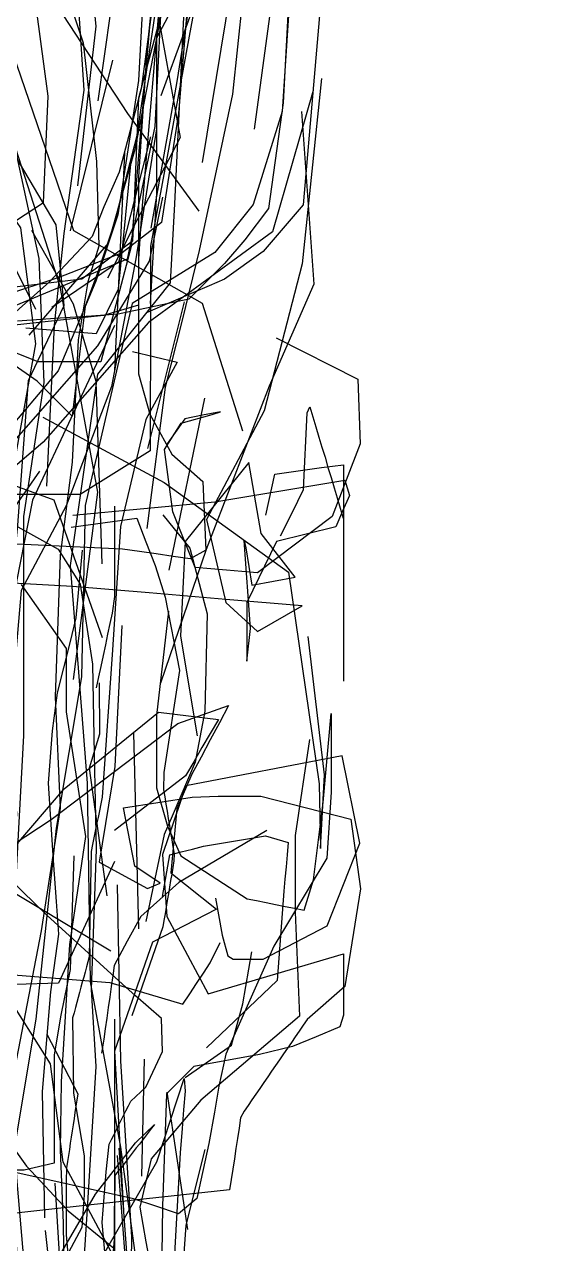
# Model space of a CAD drawing. Header units: metres. Extents: x 30 to 6769, y 117 to 5736.
# Drawn here: x 2236 to 2815, y 2582 to 3938 of the extents above; entities that cross this region are included whole.
import ezdxf

# ---------------------------------------------------------------- set-up
doc = ezdxf.new("R2010")
doc.units = ezdxf.units.M
doc.layers.add('FLOOR_0', color=1, linetype='Continuous')
doc.layers.add('FLOOR_1', color=2, linetype='Continuous')

msp = doc.modelspace()

# ---------------------------------------------------------------- linework, layer by layer
at = {"layer": 'FLOOR_0', "color": 5}
for points in [[(2631.5, 4784.3), (2614.1, 4732.3), (2598.9, 4612.5), (2604.5, 4517.3), (2604.6, 4455.9), (2604.6, 4354.3), (2597.2, 4243.6), (2575.4, 4192.6), (2511.3, 4119.8), (2440.6, 4003.2), (2388, 3858.9)], [(2295.8, 3758.7), (2316.3, 3936.5), (2303.4, 4058.6)], [(2557.7, 3865), (2512.2, 3707.5), (2374.5, 3607), (2257.2, 3473.6), (2175.1, 3403.5), (2137.4, 3328.2), (2119.2, 3273.6), (2123.3, 3186.7), (2138.5, 3054.7), (2147.9, 2904.9), (2182.6, 2742.7), (2195.1, 2624.2), (2209, 2521.6), (2201.1, 2356.8), (2191.6, 2251.3), (2145.4, 2151.2), (2167.8, 2069.8), (2287.9, 2028.1)], [(2376.6, 3813.5), (2341, 3673.9), (2267, 3623.5)], [(2390, 3746.1), (2375.1, 3674.9), (2317.8, 3581), (2214.1, 3463.1), (2179.2, 3326.6), (2174.2, 3174.4)], [(2300.5, 3353.7), (2293.7, 3278.2), (2286.8, 3250.5), (2279.8, 3222.7), (2272.9, 3195), (2267.2, 3152.6), (2262.7, 3094.6), (2268.3, 3008.4), (2271.6, 2962.9), (2274.4, 2926.6), (2265.2, 2862.2), (2255.9, 2751.7), (2258.8, 2611)], [(2333.4, 2491.1), (2323, 2605.8), (2327.1, 2662.3), (2330.8, 2693), (2333.4, 2698.3), (2336.1, 2703.7), (2338.7, 2709), (2341.4, 2714.3), (2344, 2719.6), (2346.7, 2724.9), (2349.3, 2730.2), (2352, 2735.5), (2354.6, 2740.8), (2371.5, 2756.5), (2390, 2796), (2388.7, 2832.9), (2374.3, 2845.5), (2359.8, 2858.1), (2345.4, 2870.8), (2261.3, 2947.6), (2139.4, 3065.8)], [(2390, 2968.4), (2398.2, 3014.9), (2410.7, 3018.1), (2423.2, 3021.2), (2435.6, 3024.3), (2504.7, 3035.7), (2529.8, 3028.3), (2528.6, 3014.8), (2527.4, 3001.3), (2526.1, 2987.7), (2524.9, 2974.2), (2517.7, 2874.9), (2439, 2800.2)], [(2693.9, 2263.9), (2491.7, 2292), (2387.3, 2430.7), (2338.4, 2563), (2279.6, 2672.8), (2265.4, 2782.2), (2213.8, 2863.7), (2203.1, 2893.1), (2192.5, 2922.4)], [(2366.8, 2657.4), (2369.9, 2787.6)], [(2542.8, 2204), (2373.4, 2235.3), (2280.9, 2408.1), (2259.8, 2596.8)]]:
    msp.add_lwpolyline(points, dxfattribs=at)
at = {"layer": 'FLOOR_0', "color": 3}
for points in [[(2842.2, 1981.9), (2711.7, 2024.8), (2558.7, 2080.8), (2449, 2113.3), (2344.9, 2170.6), (2223.2, 2356.5), (2209, 2633), (2214.7, 2832.5), (2203, 3125.4), (2229.1, 3381.3), (2240.7, 3542.3), (2280.6, 3625.8), (2271.5, 3715.4), (2181.2, 3868), (2190.6, 4002.3), (2193.4, 4270.7), (2202.2, 4374.4), (2205.2, 4456.6), (2264.2, 4595.9), (2415.5, 4749.4)], [(2318.3, 3853.3), (2332.5, 3952.8), (2261.5, 4137.6), (2226, 4283.3), (2226, 4389.9)], [(2216.3, 3400.8), (2249.2, 3583.1), (2232.2, 3712), (2195.1, 3765.6), (2167.1, 3860.2), (2155.3, 3937), (2156.9, 4018.1), (2180.9, 4151.4), (2207.8, 4353.8)], [(2535.1, 4054.7), (2524.2, 3851.3), (2507.9, 3733.7), (2481.6, 3698.7), (2459, 3672.4), (2439.1, 3652.5), (2419.2, 3632.6), (2340.6, 3616.1), (2311, 3614), (2281.4, 3611.9), (2228.5, 3608.2)], [(2430.8, 4030.9), (2405.8, 3874.7), (2376.8, 3711.7)], [(2383.5, 3996.5), (2366.1, 3866.6), (2341.8, 3774.2), (2324.7, 3735.3), (2311.6, 3702.4), (2264.3, 3652), (2165.8, 3565)], [(2465.2, 3974.3), (2434.2, 3784.8)], [(2566.8, 3878.2), (2545.5, 3672), (2502.9, 3508.5), (2439, 3387.7), (2460.3, 3295.3), (2495.8, 3263.3), (2545.5, 3291.7), (2460.3, 3298.9), (2375.1, 3306), (2289.9, 3313.1), (2162.1, 3320.2)], [(2165.8, 2988.3), (2266.2, 3054.2), (2407.1, 3160.7), (2463.4, 3180.7), (2453.2, 3161.6), (2443, 3142.5), (2432.9, 3123.4), (2422.7, 3104.3), (2405.9, 3065.9), (2399.1, 2994.6), (2450.1, 2954.5), (2379, 2917.5), (2336.4, 2796.5), (2346.7, 2619.3)], [(2155, 3014.5), (2332.5, 2907.9)], [(2261.3, 2815.2), (2295.8, 2748.8), (2294.7, 2742), (2293.7, 2735.1), (2292.6, 2728.3), (2291.6, 2721.4), (2290.5, 2714.6), (2289.4, 2707.7), (2288.4, 2700.9), (2287.3, 2694), (2286.3, 2687.2), (2285.2, 2680.3), (2284.2, 2673.5), (2283.1, 2666.6), (2282.7, 2651.7), (2282.7, 2631.8), (2282.7, 2611.9), (2282.7, 2592), (2289.2, 2518.9)], [(2437, 2687.1), (2416.1, 2602.7), (2410.1, 2518.7), (2412.7, 2324), (2463.9, 2167.3), (2561, 2070.6), (2656.4, 2020.8)], [(2339.6, 2680.5), (2353.8, 2492.1), (2375.1, 2342.8), (2417.7, 2378.4), (2435.5, 2386.4), (2428.4, 2366.8), (2421.3, 2347.3), (2414.2, 2327.7), (2407.1, 2308.2), (2400, 2288.6), (2392.9, 2269.1), (2385.8, 2249.5), (2378.7, 2230), (2371.6, 2210.4), (2364.5, 2190.9), (2357.4, 2171.3), (2410.6, 2140.2), (2524.2, 2097.6)], [(2270.1, 2649.4), (2281, 2473.1), (2320.4, 2340.5)]]:
    msp.add_lwpolyline(points, dxfattribs=at)
at = {"layer": 'FLOOR_0', "color": 7}
for points in [[(2290.9, 3209.9), (2317.9, 3418.1), (2276.1, 3646.7), (2216.9, 3831.4), (2202.2, 4006.7), (2196.6, 4233.2), (2204, 4413.3), (2323.4, 4559.7), (2492.6, 4707.4)], [(2479.3, 3486), (2434.5, 3628.1), (2291.2, 3708.6), (2223.8, 3905.8), (2201.2, 4025.4), (2180.6, 4188.9), (2169, 4359.4), (2168.6, 4479.7), (2321.9, 4576.8), (2417.4, 4648.5)], [(2439.6, 4033.9), (2419.5, 3925.4), (2392.6, 3777.4), (2376.6, 3691.8), (2376.6, 3619.9), (2376.4, 3464.1), (2298.2, 3415.5), (2144.2, 3415.5)], [(2175.4, 3713.9), (2114.4, 3658.4), (2041.3, 3641.6), (2041.7, 3575.3), (2045.5, 3563.2), (2049.2, 3551), (2053, 3538.9), (2056.8, 3526.8), (2060.6, 3514.6), (2064.4, 3502.5), (2068.2, 3490.3), (2072, 3478.2), (2111.6, 3444.6), (2273.7, 3354.8), (2298.5, 3315.9), (2312.2, 3226.7), (2313.9, 3126.2), (2316.3, 3020.9), (2310.5, 2865), (2315.9, 2779.4), (2306.2, 2621.1), (2298.2, 2501)], [(2336.4, 3603.3), (2245.3, 3409.3), (2209.6, 3228.4), (2219.8, 3065.1), (2215.7, 2855.2), (2227.6, 2655.7), (2246.4, 2436.3), (2356.8, 2239.8), (2495.1, 2165.9), (2627, 2153), (2763.8, 2113.2), (2968.3, 2043.4)], [(2516.6, 3589.9), (2607.3, 3543.7), (2609.9, 3472), (2594.3, 3431.6), (2578.8, 3391.2), (2495.7, 3328.4), (2478.3, 3329.8), (2461, 3331.3), (2443.6, 3332.7), (2426.2, 3334.2), (2401.5, 3396.4), (2392.2, 3465.5), (2410.6, 3494.9), (2445.4, 3504.4), (2454.5, 3507.5), (2434.6, 3503.6), (2414.7, 3499.6), (2395.1, 3471.8)], [(2521.4, 3369.6), (2534.2, 3395.2), (2547, 3420.9), (2551, 3506.4), (2553.9, 3513.2), (2557.2, 3501.9), (2560.6, 3490.7), (2564, 3479.4), (2567.4, 3468.1), (2570.8, 3456.9), (2574.1, 3445.6), (2577.5, 3434.3), (2580.9, 3423), (2584.3, 3411.8), (2587.7, 3400.5), (2591, 3389.2)], [(2256.9, 3501.6), (2391.8, 3429), (2530.3, 3329.2), (2564.4, 3093.7), (2565.6, 3021.8), (2567.9, 3062.7), (2570.2, 3103.7), (2552.1, 3257.7)], [(2288.4, 3379.3), (2361.5, 3389.1), (2371.6, 3362.8), (2381.7, 3336.5), (2393.1, 3301.3), (2408.8, 3219.7), (2391.6, 3106.2), (2391.1, 3087), (2392.4, 3079.1), (2393.7, 3071.2), (2395, 3063.3), (2396.4, 3055.3), (2397.7, 3047.4), (2399, 3039.5), (2400.3, 3031.6), (2401.6, 3023.6), (2403, 3015.7), (2402.6, 3008.1), (2401.4, 3000.8), (2400.2, 2993.4), (2399, 2986.1), (2397.7, 2978.7), (2396.5, 2971.4), (2395.3, 2964), (2394.1, 2956.6), (2392.8, 2949.3), (2391.6, 2941.9), (2390.4, 2934.6), (2355.9, 2835.7)], [(2396.5, 3285.8), (2383.3, 3169.7), (2383.3, 3089.2), (2395.4, 3046.7), (2410.4, 3013.6), (2484.1, 2965.9), (2494.7, 2963.8), (2505.3, 2961.6), (2515.8, 2959.5), (2526.4, 2957.4), (2537, 2955.3), (2547.5, 2953.2), (2557.8, 2986.8), (2568.8, 3073), (2577.8, 3172.1), (2577.8, 3163.4), (2577.8, 3154.6), (2577.8, 3145.9), (2577.8, 3137.1), (2577.8, 3128.4), (2577.8, 3119.6), (2577.8, 3110.9), (2577.8, 3102.1), (2577.8, 3093.4), (2577.8, 3084.6), (2572.9, 3011.2), (2513.7, 2913), (2460.3, 2793.2), (2452.6, 2757.5), (2447.7, 2728.4), (2441.4, 2693.7), (2428.3, 2632.4), (2407.6, 2615.6), (2382.6, 2624), (2357.6, 2632.3), (2217.8, 2663.4)], [(2553.4, 3143), (2537.6, 3036.4), (2537.6, 3022.2), (2537.6, 3007.9), (2537.6, 2993.7), (2537.6, 2979.4), (2537.6, 2965.2), (2537.6, 2950.9), (2542.5, 2835.2), (2432.6, 2742), (2377.5, 2676.8), (2364.6, 2622.8), (2368.1, 2603.5), (2371.6, 2584.2), (2375.1, 2564.8), (2375, 2545.6), (2372.3, 2526.6), (2369.6, 2507.5), (2366.9, 2488.4), (2364.2, 2469.3), (2363.2, 2377.9), (2343.3, 2280.5), (2257.7, 2176.7)], [(2415, 2767), (2466.8, 2802.9), (2479.2, 2849.2), (2489.2, 2906.8)]]:
    msp.add_lwpolyline(points, dxfattribs=at)
at = {"layer": 'FLOOR_0', "color": 2}
for points in [[(2631.5, 4703.8), (2596.6, 4599.2), (2566.5, 4480.4), (2563.8, 4301.3), (2559.3, 4246.8), (2494.6, 4139.1), (2434.9, 4090.3), (2376.8, 3953.1), (2363.2, 3793.1), (2355.1, 3691.3), (2321.5, 3563.1), (2251.5, 3563.1), (2116.5, 3616.4), (1953, 3679.1), (1867.7, 3646.2), (1827.2, 3630.2), (1793.9, 3630.2), (1751.4, 3536), (1762.3, 3463.9), (1771.1, 3402), (1832.5, 3288.4), (1871.1, 3209.3), (1878.9, 3151.3)], [(2569.4, 4563.3), (2597.9, 4381.1), (2579, 4275.3), (2474.6, 4164.6), (2372.3, 4042.2), (2363.2, 3875.9), (2340.3, 3726.4), (2315.7, 3652.8), (2273.9, 3553.1), (2211.1, 3478.9), (2171.7, 3368.9), (2148.6, 3243.2)], [(2430.7, 3730.8), (2351.4, 3839.2), (2264.7, 3971.9), (2214.1, 4084.9), (2183.5, 4258.8), (2187.8, 4310.1), (2205, 4418.7), (2241.4, 4465.7), (2371.4, 4540.2)], [(2577.8, 4355.5), (2542.5, 4148.4), (2483.2, 4017.5), (2479, 3966.6), (2467.7, 3860.6), (2430.8, 3686.8), (2411.7, 3609.4), (2393.1, 3535), (2372.6, 3377.6)], [(2576.6, 4322), (2567.8, 4277.7), (2558.9, 4233.4), (2482.7, 4067.5), (2416.9, 3951.9), (2407.6, 3839.1), (2388.8, 3718), (2345.1, 3684.4), (2274.7, 3657), (2148.7, 3615.4), (2122.6, 3604.8), (2101.7, 3599.1), (2080.7, 3593.4), (2003.5, 3589.9)], [(2564.4, 4253.3), (2556.2, 4175.3), (2557.4, 4135.6), (2565.8, 4120.9), (2574.2, 4106.1), (2577.2, 4042), (2574.5, 4022.9), (2571.8, 4003.8), (2569, 3984.8), (2566.3, 3965.7), (2558.1, 3871), (2546.3, 3737.7), (2502, 3685.7), (2459.1, 3655), (2441.8, 3647.6), (2424.6, 3640.2), (2407.4, 3632.8), (2390.1, 3625.4), (2372.9, 3618)], [(2383.3, 4013.9), (2372.4, 3909.3), (2363.2, 3768.7), (2363.2, 3689), (2363.2, 3684.1), (2363.2, 3679.3), (2363.2, 3674.5), (2363.2, 3669.6), (2363.2, 3664.8), (2363.2, 3659.9), (2363.2, 3655.1), (2363.2, 3650.2), (2363.2, 3645.4), (2363.2, 3640.6), (2363.2, 3635.7), (2363.2, 3630.9), (2363.2, 3626), (2324.4, 3614.5), (2221.8, 3603.3)], [(2249.2, 3621.1), (2168.7, 3782.3), (2166.3, 3980.1)], [(2544.6, 3841.4), (2558.3, 3649.6), (2508.5, 3535.9), (2438.7, 3354.5), (2387.7, 3205.5)], [(2356.7, 3574.7), (2406.2, 3562.6), (2394.6, 3541.4), (2383.1, 3520.2), (2371.5, 3499), (2343.1, 3379.8), (2334.4, 3242.8), (2322.7, 3078.9), (2321.2, 3071.4), (2319.7, 3063.8), (2318.2, 3056.3), (2316.7, 3048.7), (2315.2, 3041.2), (2313.7, 3033.6), (2312.2, 3026.1), (2310.7, 3018.5), (2309.5, 2960.9), (2308.4, 2901.4), (2306.9, 2895.7), (2305.3, 2890.1), (2303.8, 2884.4), (2302.3, 2878.8), (2300.7, 2873.1), (2299.2, 2867.5), (2297.6, 2861.8), (2296.1, 2856.2), (2294.6, 2850.5), (2293, 2844.9), (2291.5, 2839.2), (2289.9, 2833.6), (2291.1, 2749.7), (2302.8, 2679.9), (2302.8, 2658.3), (2302.8, 2636.6), (2300.1, 2600.4), (2244.5, 2496)], [(2397.5, 3331.4), (2437, 3522.6)], [(2319.5, 3206.1), (2320, 3149.1), (2308.3, 3111.3), (2327.9, 2969.1)], [(2357.7, 3150), (2363.2, 2932.4)], [(2339.6, 2981.3), (2343.1, 2785.7), (2355.5, 2589.6), (2352.9, 2403.2)], [(2193, 2731.9), (2238.8, 2668.6), (2285.1, 2618.8), (2335.9, 2577.1)], [(2242.2, 2512), (2315.5, 2637.3), (2360, 2694.4), (2381.2, 2714.9), (2377.8, 2710.6), (2374.4, 2706.2), (2371, 2701.8), (2367.6, 2697.5), (2364.2, 2693.1), (2360.8, 2688.7), (2357.4, 2684.3), (2354, 2680), (2350.6, 2675.6), (2347.2, 2671.2), (2343.8, 2666.8), (2340.4, 2662.5), (2337, 2658.1), (2336.4, 2623.7), (2336.4, 2556.6)], [(2341.3, 2688.6), (2357.5, 2471.7), (2417.5, 2270.1), (2566.9, 2174.9), (2667.2, 2202.7), (2875, 2234.5)]]:
    msp.add_lwpolyline(points, dxfattribs=at)
at = {"layer": 'FLOOR_0', "color": 1}
for points in [[(2227.5, 2656.6), (2222.4, 2899.2), (2235.8, 3147.4), (2235.8, 3391.2), (2258.3, 3540.1), (2252.8, 3678.1), (2211.4, 3868.3), (2202.2, 4006.4), (2182.2, 4161.6), (2188.8, 4270.6), (2188.8, 4314.7), (2183.5, 4360.2), (2175.8, 4406.3), (2314.6, 4579.9)], [(2564.4, 4428.7), (2568.4, 4368.8), (2571.1, 4291.5), (2556, 4208.2), (2537.6, 4061.4), (2523, 3841.6), (2490.8, 3737.9), (2448.2, 3684.6), (2356.2, 3628.1), (2304, 3403.4), (2299.9, 3212.8), (2271.6, 3044.4), (2249.2, 2832.1), (2215.7, 2632.3), (2227.4, 2408.5), (2347.3, 2263.2)], [(2413.9, 4045.8), (2363.2, 3856.5), (2356.5, 3697.2), (2300.3, 3655.1), (2091.5, 3630.2)], [(2386.5, 3985.5), (2360.9, 3813), (2335.9, 3715.9), (2318.2, 3664), (2304, 3625), (2289.4, 3502.7), (2250.4, 3541.7), (2121.7, 3631.1), (1949.9, 3643.6), (1817.7, 3623.4), (1774.8, 3506.7), (1779.7, 3405.6), (1801.9, 3310.3), (1821.8, 3266.6), (1833.4, 3215.3), (1833.4, 3153.5), (1856.4, 3083.7), (1892.6, 3003.1), (1934.4, 2839.2), (1946, 2694), (2025.3, 2517)], [(2385.5, 3951.3), (2371.2, 3781.3), (2366.6, 3727.7), (2363.2, 3677.5), (2363.2, 3584.2), (2363.2, 3549.6), (2375.7, 3504.9), (2400.3, 3460.2), (2434.8, 3429.9), (2438, 3353.5), (2420.6, 3344), (2401.8, 3346.7), (2383, 3349.4), (2364.3, 3352.1), (2345.5, 3354.7), (2196.3, 3361.8)], [(2287.7, 3708.7), (2334.8, 3898.6)], [(2354.4, 3783), (2340.8, 3644), (2316.2, 3594.1), (2237.9, 3600.4)], [(2290.3, 3392.7), (2448.1, 3407.2), (2592.8, 3431.3), (2598.1, 3414.3), (2590.4, 3396.9), (2582.7, 3379.5), (2516.9, 3363.4), (2483.9, 3295.3), (2483.9, 3273.6), (2483.9, 3251.9), (2483.9, 3230.2), (2487.7, 3266.5), (2481, 3364.3), (2482.6, 3356.1), (2489.5, 3314.6), (2537.6, 3323.5), (2499.6, 3372.3), (2485.9, 3451), (2415.2, 3363.4), (2410.1, 3257.8), (2428.6, 3147)], [(2390.5, 3392.8), (2420.4, 3355.9), (2439.8, 3282.7), (2437, 3174.4), (2426.4, 3118), (2417.8, 3097.9), (2409.2, 3077.8), (2400.6, 3057.7), (2392, 3037.5), (2371.5, 2940.5)], [(2448.9, 2966.6), (2456.2, 2925.5), (2462.8, 2902.3), (2468.5, 2898.8), (2474.1, 2898.8), (2479.7, 2898.8), (2485.3, 2898.8), (2490.8, 2898.8), (2496.4, 2898.8), (2502, 2898.8), (2573.3, 2935.7), (2609.5, 3027.7), (2589.8, 3124.9), (2416, 3091.6), (2390, 3015.3), (2394.9, 2946.3), (2440.8, 2860.1), (2591.2, 2904.7), (2591.2, 2891.1), (2591.2, 2877.4), (2591.2, 2863.8), (2591.2, 2850.2), (2591.2, 2836.6), (2587.3, 2823.4), (2561, 2812.4), (2534.7, 2801.4), (2497.9, 2792.7), (2424.9, 2779.3), (2394.4, 2748.8), (2390, 2624), (2388.1, 2489.8)], [(2201.8, 2322.7), (2271.4, 2430.7), (2317.5, 2558.2), (2383.7, 2673.3), (2414.2, 2766), (2415.2, 2751.8), (2413.5, 2731.1), (2411.8, 2710.3), (2409.5, 2683.4), (2403.4, 2570.8)]]:
    msp.add_lwpolyline(points, dxfattribs=at)
at = {"layer": 'FLOOR_0', "color": 4}
for points in [[(2613.9, 4547.1), (2604.6, 4427.9), (2600.4, 4368.9), (2591.2, 4341.4), (2582, 4313.9), (2572, 4254.4), (2546.6, 4164.1), (2461.2, 4070), (2383.3, 3923.1), (2383.3, 3750.6), (2376.3, 3627.9)], [(2572.7, 4364.5), (2571.5, 4276.2), (2555.7, 4217.5), (2467.3, 4109.8), (2381, 3970.7), (2409.7, 3812.5), (2356.9, 3711.6), (2328.9, 3656)], [(2261.1, 3424.9), (2269.8, 3603.7), (2280.6, 3705.9), (2302.8, 3865.2), (2294.7, 3990.8), (2259.8, 4127.4), (2207, 4286.9)], [(2245.7, 4087), (2301.7, 3917.8), (2316.7, 3785.7), (2319.2, 3691.9), (2307, 3652), (2296.1, 3587.5), (2289.3, 3451.3), (2276, 3348), (2270.6, 3190.3), (2276.1, 3066.7), (2255.1, 2930.1), (2215.7, 2726.2), (2229.1, 2557.7), (2251, 2390.2), (2356.2, 2260.4), (2518.8, 2191), (2690.9, 2114.2), (2777.8, 2089.6), (2905.8, 2023.9)], [(2390.6, 4007.5), (2381.6, 3824.7), (2350.6, 3677.4), (2204.2, 3616.4)], [(1821.2, 3152.5), (1816.6, 3324.5), (1798.4, 3340.5), (1780.1, 3356.4), (1763.4, 3380.4), (1753.4, 3427.7), (1756.7, 3464), (1755.6, 3514), (1752.9, 3634.9), (1832.1, 3650.3), (1866.8, 3650.3), (1968.9, 3663.9), (2074.1, 3674.4), (2175.5, 3687), (2257.7, 3740.4), (2262.6, 3858.7), (2249.7, 3955.4)], [(2383.3, 3822.4), (2360.3, 3677.6), (2333.4, 3535.8), (2282.7, 3402.8), (2232.7, 3308.9), (2219.6, 3157.9), (2227.6, 3060.9), (2224.8, 3014.1), (2224.3, 2946)], [(2323, 3338.4), (2316.3, 3541.1), (2291, 3627.1), (2244.5, 3709.1)], [(2253, 3441.6), (2173.5, 3327.4)], [(2336.4, 3402.4), (2336.4, 3302.2), (2334, 3283.7), (2331.5, 3271.9), (2328.9, 3260), (2326.4, 3248.2), (2323.9, 3236.3), (2321.3, 3224.4), (2318.8, 3212.6), (2316.2, 3200.5)], [(2203.6, 2998.8), (2280.4, 3088.3), (2385.4, 3173.5), (2452.1, 3165.4), (2443, 3149.7), (2433.8, 3134), (2424.7, 3118.3), (2415.5, 3102.6), (2336.4, 3041.7)], [(2291.4, 3013.5), (2287.1, 2887.2), (2277, 2836.4), (2269.3, 2792.2), (2269.3, 2768.2), (2269.3, 2744.1), (2269.3, 2720), (2269.3, 2695.9), (2269.3, 2671.8), (2236.1, 2664), (2186.8, 2664), (2094.9, 2656.6), (2094.9, 2632.7), (2094.9, 2608.8), (2094.9, 2584.8), (2094.9, 2560.9), (2123.7, 2430.4)], [(2336.4, 2832), (2336.4, 2661.8), (2336.1, 2586.8), (2331.4, 2530.1), (2337.9, 2397.4)]]:
    msp.add_lwpolyline(points, dxfattribs=at)
at = {"layer": 'FLOOR_0', "color": 6}
for points in [[(2577.8, 4390.4), (2575.6, 4310.4), (2572.8, 4271.7), (2496.9, 4158.1), (2415.1, 3985.4), (2403.4, 3738.7), (2398.5, 3650.9), (2317.8, 3549.2), (2287.2, 3336.6), (2306.1, 3094.5), (2309.5, 2873.5), (2343.3, 2689.7), (2369.5, 2495.5), (2369.9, 2381.6), (2369.9, 2319), (2384.1, 2272.5), (2410.5, 2227), (2507.9, 2173.9), (2648.6, 2124.2), (2686.6, 2113.3), (2724.6, 2102.5), (2852.4, 2080.2)], [(2596.5, 4337.2), (2592, 4283.4), (2544.6, 4155.6), (2517.6, 4010), (2491.8, 3821.9)], [(2389.6, 3955.7), (2359.1, 3799.2), (2329.4, 3695), (2241.2, 3592.6)], [(2414.1, 3629.7), (2373.3, 3466.6)], [(2065.2, 3540.3), (2069.5, 3519.3), (2093.2, 3493.2), (2122.7, 3463), (2269, 3409.7), (2323, 3256.3)], [(2505.1, 3392.6), (2514.9, 3438.1), (2540.9, 3441.8), (2567, 3445.6), (2591.2, 3448.5), (2591.2, 3441.6), (2591.2, 3434.7), (2591.2, 3427.8), (2591.2, 3420.8), (2591.2, 3413.9), (2591.2, 3407), (2591.2, 3400.1), (2591.2, 3393.1), (2591.2, 3386.2), (2591.2, 3379.3), (2591.2, 3372.4), (2591.2, 3365.5), (2591.2, 3358.5), (2591.2, 3351.6), (2591.2, 3344.7), (2591.2, 3337.8), (2591.2, 3208)], [(2232.7, 3315.6), (2282.7, 3244.1), (2282.7, 3220.6), (2282.7, 3197.2), (2282.7, 3173.7), (2304.3, 3035.3), (2286.4, 2915.2), (2280.9, 2822.6), (2277.1, 2762.4), (2276, 2686.7), (2279.3, 2605.2), (2280.7, 2524)], [(2344.8, 3269.7), (2337.1, 3112.9), (2319.4, 3006.7), (2373.2, 2977.3), (2387.3, 2983.4), (2359.1, 3002.2), (2346.5, 3067.1), (2422.9, 3078.8), (2451.8, 3080), (2475.7, 3080), (2499.5, 3080), (2599.7, 3054.5), (2610.1, 2976.9), (2592.8, 2868.3), (2550.9, 2831.6), (2546.5, 2825.2), (2542.1, 2818.8), (2537.7, 2812.5), (2533.4, 2806.1), (2529, 2799.7), (2524.6, 2793.3), (2520.2, 2786.9), (2515.8, 2780.6), (2511.4, 2774.2), (2507.1, 2767.8), (2502.7, 2761.4), (2498.3, 2755), (2493.9, 2748.7), (2489.5, 2742.3), (2485.1, 2735.9), (2480.8, 2729.5), (2476.9, 2722.2), (2475.1, 2710.8), (2473.4, 2699.4), (2471.6, 2688), (2469.9, 2676.6), (2468.1, 2665.1), (2466.4, 2653.7), (2464.6, 2642.3), (2307.3, 2625.2), (2139, 2606.5)], [(2506, 3041.8), (2408.3, 2984.1), (2365.8, 2946.2), (2350.8, 2918.6), (2336.3, 2891.7), (2334.6, 2880), (2333, 2868.2), (2331.3, 2856.5), (2329.6, 2844.8), (2328, 2833.1), (2326.3, 2821.4), (2324.6, 2809.7), (2322.2, 2794.3)], [(2336.4, 3007.2), (2274.1, 2872), (2178.3, 2869.2)], [(2191.7, 2884), (2331.4, 2872.9), (2412.6, 2848.8), (2420.2, 2860.2), (2427.8, 2871.7), (2435.5, 2883.2), (2443.1, 2894.6), (2454, 2917.4)], [(2418, 2598.1), (2395.1, 2750.9)]]:
    msp.add_lwpolyline(points, dxfattribs=at)
at = {"layer": 'FLOOR_1', "color": 1}
msp.add_lwpolyline([(2347.5, 3795.7), (2336.6, 3553.3)], dxfattribs=at)

doc.saveas('drawing.dxf')
